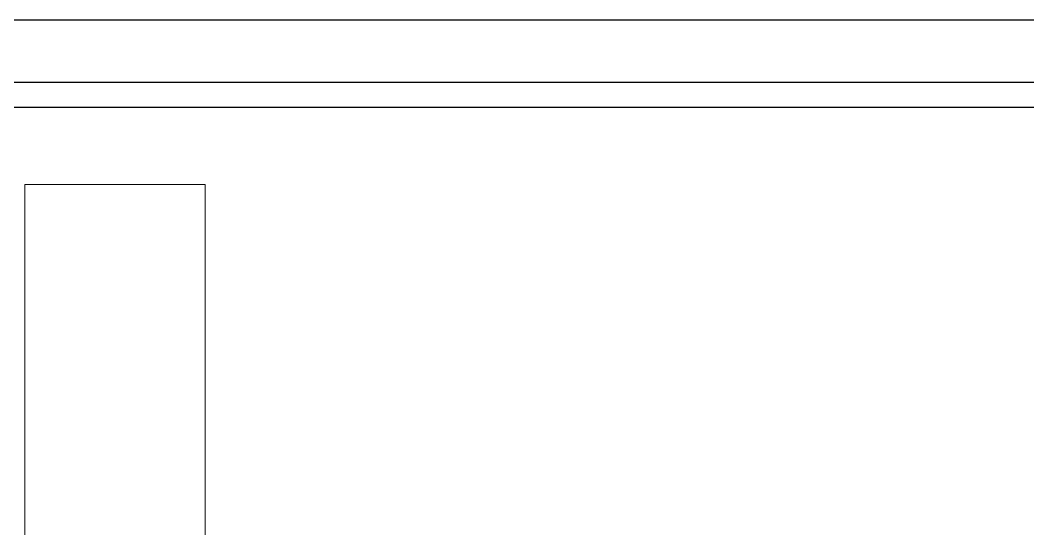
# Model space of a CAD drawing. Extents: x 764960 to 765213, y 2210278 to 2210478.
# Drawn here: x 764973.03 to 764998.74, y 2210359.12 to 2210372.11 of the extents above; entities that cross this region are included whole.
import ezdxf

# ---------------------------------------------------------------- set-up
doc = ezdxf.new("R2010")
doc.units = 0
doc.header["$LTSCALE"] = 0.1
doc.header["$MEASUREMENT"] = 0
doc.layers.get('0').update_dxf_attribs({"linetype": 'CONTINUOUS'})
doc.layers.get('Defpoints').update_dxf_attribs({"linetype": 'CONTINUOUS'})
doc.layers.add('terraces', color=115, linetype='CONTINUOUS', lineweight=20)
doc.layers.add('xyz', color=93, linetype='CONTINUOUS')

# ---------------------------------------------------------------- blocks, each defined once
blk = doc.blocks.new('kalesh')
at = {"layer": 'Defpoints'}
blk.add_lwpolyline([(3940.958, 559.483), (3987.589, 559.483), (3987.589, 592.346), (3940.958, 592.346)], close=True, dxfattribs=at)
at = {"layer": 'xyz', "ltscale": 0.2}
for p, q in [((3943.179, 591.236), (3984.813, 591.236)), ((3943.253, 590.788), (3984.887, 590.788))]:
    blk.add_line(p, q, dxfattribs=at)

msp = doc.modelspace()

# ---------------------------------------------------------------- linework, layer by layer
at = {"layer": 'terraces'}
msp.add_lwpolyline([(764987.454, 2210345.513), (764989.154, 2210345.513), (764989.154, 2210337.913), (764973.154, 2210337.913), (764973.154, 2210367.913), (764977.754, 2210367.913), (764977.754, 2210358.513)], dxfattribs=at)

# ---------------------------------------------------------------- block references
at = {"xscale": 1.426996521597852, "yscale": 1.426996521597852, "zscale": 1.426996521597852}
msp.add_blockref('kalesh', (759336.267, 2209526.838), dxfattribs=at)

doc.saveas('drawing.dxf')
